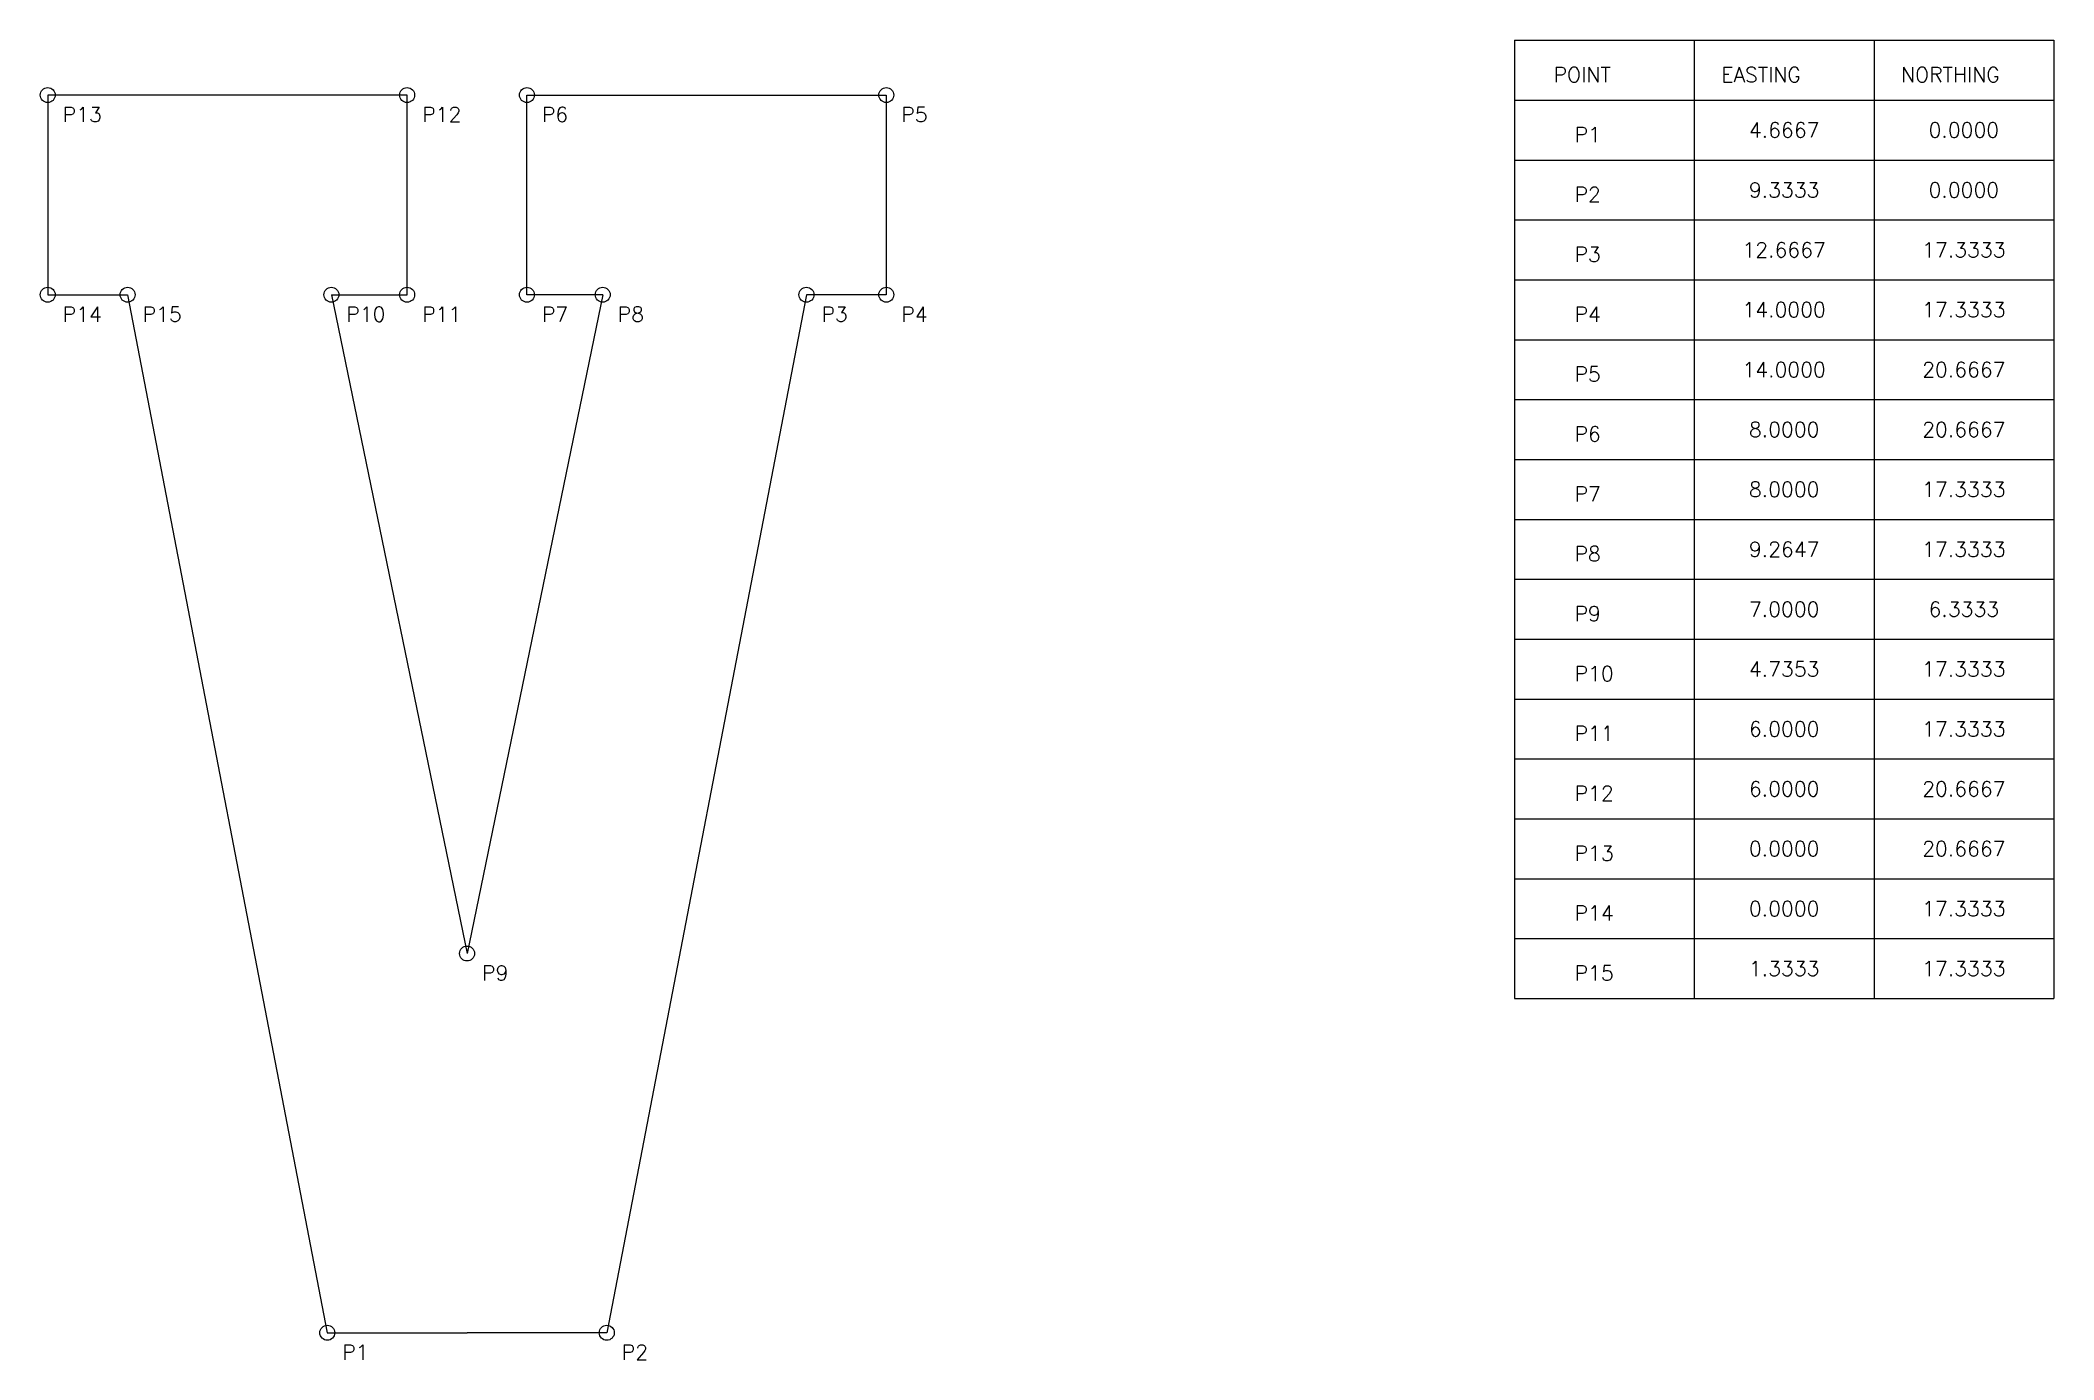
# Model space of a CAD drawing. Header units: inches. Extents: x -0.1 to 33.5, y -0.5 to 21.6.
import ezdxf
from ezdxf.enums import TextEntityAlignment as Align

# ---------------------------------------------------------------- set-up
doc = ezdxf.new("R2010")
doc.units = ezdxf.units.IN
doc.header["$MEASUREMENT"] = 0
doc.layers.add('LETTERE', color=7, linetype='Continuous')
doc.styles.add('romans', font='romans.shx', dxfattribs={"height": 0.25})

msp = doc.modelspace()

# ---------------------------------------------------------------- linework, layer by layer
for p, q in [((24.49, 21.582), (33.49, 21.582)), ((24.49, 21.582), (24.49, 18.582)), ((24.49, 21.582), (24.49, 5.582)), ((27.49, 21.582), (27.49, 18.582)), ((27.49, 21.582), (27.49, 5.582)), ((30.49, 21.582), (30.49, 18.582)), ((30.49, 21.582), (30.49, 5.582)), ((33.49, 21.582), (33.49, 18.582)), ((33.49, 21.582), (33.49, 5.582)), ((24.49, 20.582), (33.49, 20.582)), ((24.49, 19.582), (33.49, 19.582)), ((24.49, 18.582), (33.49, 18.582)), ((24.49, 17.582), (33.49, 17.582)), ((24.49, 16.582), (33.49, 16.582)), ((24.49, 15.582), (33.49, 15.582)), ((24.49, 14.582), (33.49, 14.582)), ((24.49, 13.582), (33.49, 13.582)), ((24.49, 12.582), (33.49, 12.582)), ((24.49, 11.582), (33.49, 11.582)), ((24.49, 10.582), (33.49, 10.582)), ((24.49, 9.582), (33.49, 9.582)), ((24.49, 8.582), (33.49, 8.582)), ((24.49, 7.582), (33.49, 7.582)), ((24.49, 6.582), (33.49, 6.582)), ((24.49, 5.582), (33.49, 5.582))]:
    msp.add_line(p, q)
at = {"color": 3}
for centre in [(0, 20.667), (6, 20.667), (8, 20.667), (14, 20.667), (0, 17.333), (1.333, 17.333), (4.735, 17.333), (6, 17.333), (8, 17.333), (9.265, 17.333), (12.667, 17.333), (14, 17.333), (7, 6.333), (4.667, 0), (9.333, 0)]:
    msp.add_circle(centre, 0.125, dxfattribs=at)
at = {"layer": 'LETTERE', "color": 1}
for points in [[(4.735, 17.333), (6, 17.333), (6, 20.667), (0, 20.667), (0, 17.333), (1.333, 17.333), (4.667, 0), (7, 0)], [(9.265, 17.333), (8, 17.333), (8, 20.667), (14, 20.667), (14, 17.333), (12.667, 17.333), (9.333, 0), (7, 0)], [(4.735, 17.333), (7, 6.333)], [(9.265, 17.333), (7, 6.333)]]:
    msp.add_lwpolyline(points, dxfattribs=at)

# ---------------------------------------------------------------- texts
at = {"style": 'romans'}
for s, p in [('POINT', (25.14, 20.882)), ('EASTING', (27.94, 20.882)), ('NORTHING', (30.94, 20.882)), ('P13', (0.25, 20.217)), ('P12', (6.25, 20.217)), ('P6', (8.25, 20.217)), ('P5', (14.25, 20.217)), ('P1', (25.49, 19.882)), ('P2', (25.49, 18.882)), ('P3', (25.49, 17.882)), ('P14', (0.25, 16.883)), ('P15', (1.583, 16.883)), ('P10', (4.985, 16.883)), ('P11', (6.25, 16.883)), ('P7', (8.25, 16.883)), ('P8', (9.515, 16.883)), ('P3', (12.917, 16.883)), ('P4', (14.25, 16.883)), ('P4', (25.49, 16.882)), ('P5', (25.49, 15.882)), ('P6', (25.49, 14.882)), ('P7', (25.49, 13.882)), ('P8', (25.49, 12.882)), ('P9', (25.49, 11.882)), ('P10', (25.49, 10.882)), ('P11', (25.49, 9.882)), ('P12', (25.49, 8.882)), ('P13', (25.49, 7.882)), ('P14', (25.49, 6.882)), ('P9', (7.25, 5.883)), ('P15', (25.49, 5.882)), ('P1', (4.917, -0.45)), ('P2', (9.583, -0.45))]:
    msp.add_text(s, height=0.25, dxfattribs=at).set_placement(p)
for s, p in [('4.6667', (28.99, 20.082)), ('0.0000', (31.99, 20.082)), ('9.3333', (28.99, 19.082)), ('0.0000', (31.99, 19.082)), ('12.6667', (28.99, 18.082)), ('17.3333', (31.99, 18.082)), ('14.0000', (28.99, 17.082)), ('17.3333', (31.99, 17.082)), ('14.0000', (28.99, 16.082)), ('20.6667', (31.99, 16.082)), ('8.0000', (28.99, 15.082)), ('20.6667', (31.99, 15.082)), ('8.0000', (28.99, 14.082)), ('17.3333', (31.99, 14.082)), ('9.2647', (28.99, 13.082)), ('17.3333', (31.99, 13.082)), ('7.0000', (28.99, 12.082)), ('6.3333', (31.99, 12.082)), ('4.7353', (28.99, 11.082)), ('17.3333', (31.99, 11.082)), ('6.0000', (28.99, 10.082)), ('17.3333', (31.99, 10.082)), ('6.0000', (28.99, 9.082)), ('20.6667', (31.99, 9.082)), ('0.0000', (28.99, 8.082)), ('20.6667', (31.99, 8.082)), ('0.0000', (28.99, 7.082)), ('17.3333', (31.99, 7.082)), ('1.3333', (28.99, 6.082)), ('17.3333', (31.99, 6.082))]:
    msp.add_text(s, height=0.25, dxfattribs=at).set_placement(p, align=Align.MIDDLE_CENTER)

doc.saveas('drawing.dxf')
